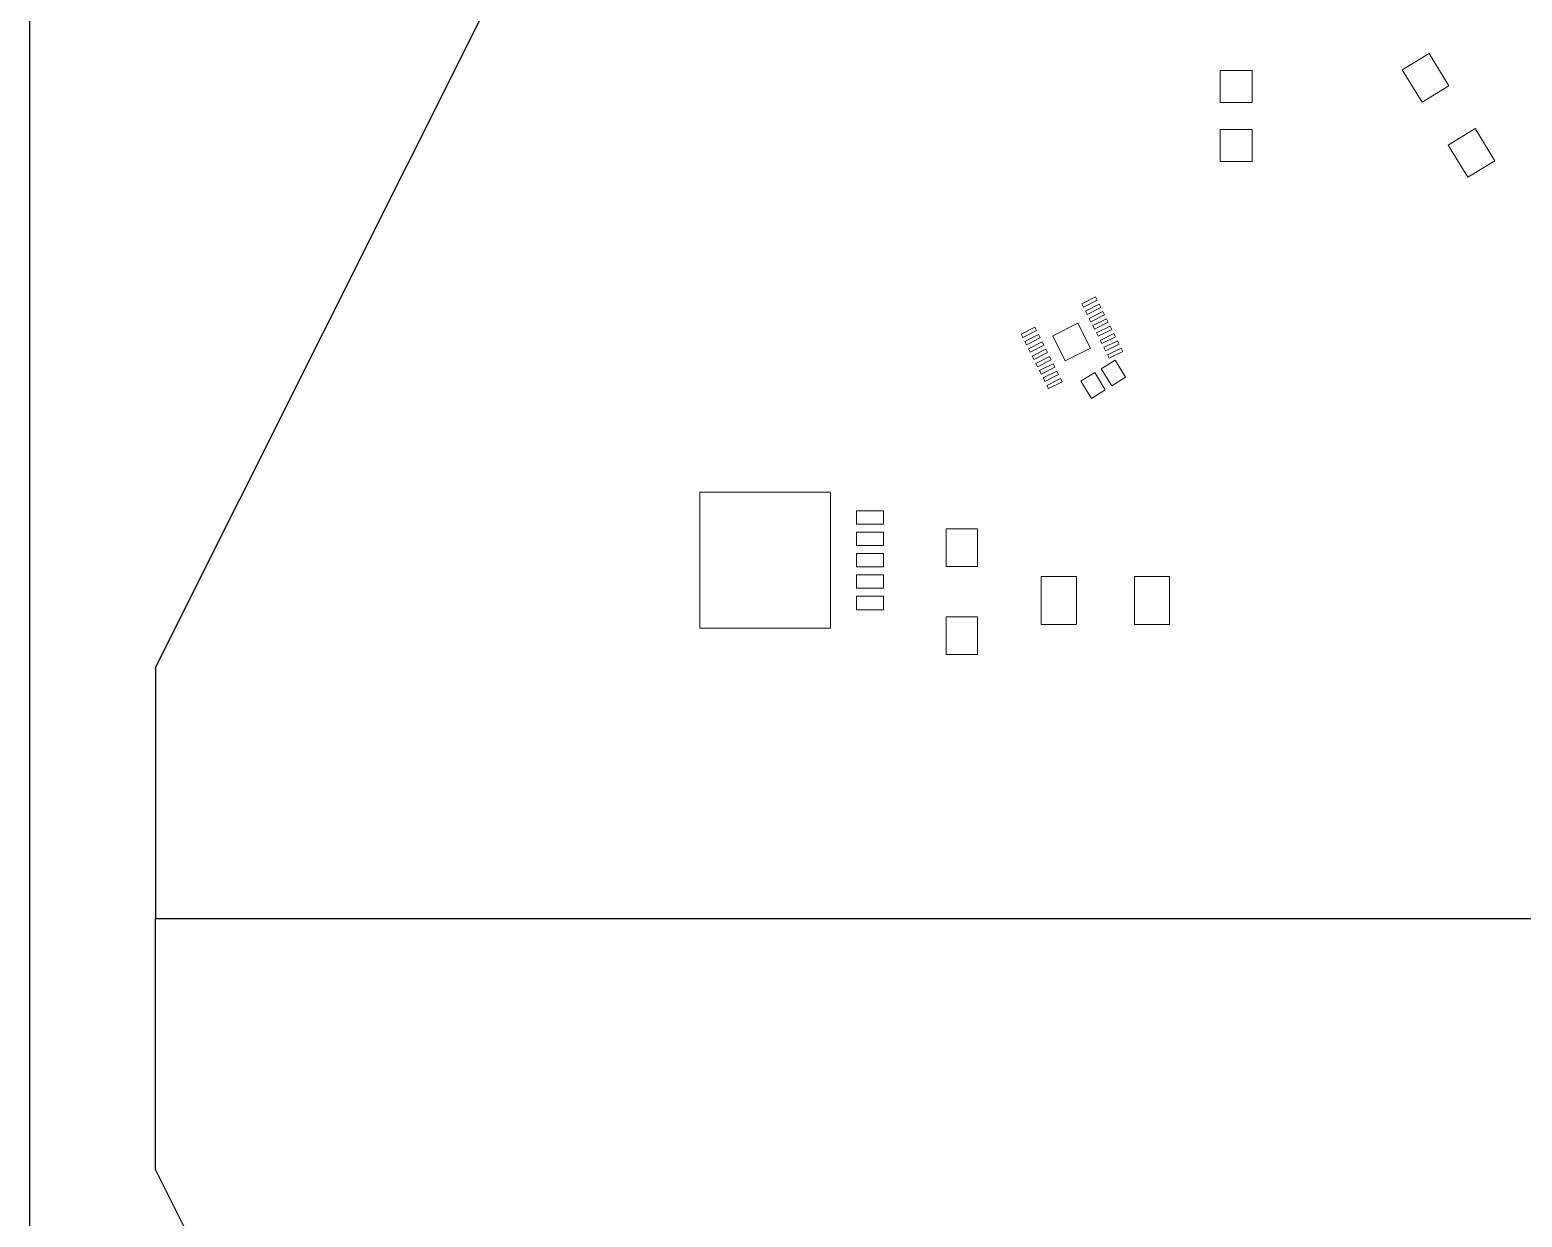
# Model space of a CAD drawing. Header units: inches. Extents: x 70 to 970, y -386 to 214.
# Drawn here: x 70.4 to 189.1, y -198.2 to -103.8 of the extents above; entities that cross this region are included whole.
import ezdxf

# ---------------------------------------------------------------- set-up
doc = ezdxf.new("R2010")
doc.units = ezdxf.units.IN
doc.header["$MEASUREMENT"] = 0

msp = doc.modelspace()

# ---------------------------------------------------------------- linework, layer by layer
at = {"color": 6}
for p, q in [((80.39, -154.53), (116.6, -82.22)), ((80.39, -154.53), (80.39, -174.5)), ((80.39, -194.47), (80.39, -174.5)), ((80.39, -194.47), (116.6, -266.78))]:
    msp.add_line(p, q, dxfattribs=at)
at = {"color": 1, "lineweight": 0}
for p, q in [((181.68, -105.7), (179.55, -107.01)), ((183.25, -108.26), (181.68, -105.7)), ((167.6, -107.04), (165.06, -107.04)), ((165.06, -107.04), (165.06, -109.59)), ((167.6, -109.59), (167.6, -107.04)), ((179.55, -107.01), (181.12, -109.57)), ((181.12, -109.57), (183.25, -108.26)), ((165.06, -109.59), (167.6, -109.59)), ((165.06, -111.74), (165.06, -114.28)), ((167.6, -111.74), (165.06, -111.74)), ((167.6, -114.28), (167.6, -111.74)), ((185.34, -111.67), (183.21, -112.98)), ((186.91, -114.23), (185.34, -111.67)), ((183.21, -112.98), (184.77, -115.54)), ((165.06, -114.28), (167.6, -114.28)), ((184.77, -115.54), (186.91, -114.23)), ((155.15, -125.06), (154.06, -125.6)), ((154.06, -125.6), (154.2, -125.87)), ((154.2, -125.87), (155.28, -125.32)), ((155.44, -125.64), (154.36, -126.18)), ((155.28, -125.32), (155.15, -125.06)), ((155.58, -125.9), (155.44, -125.64)), ((154.36, -126.18), (154.49, -126.45)), ((154.49, -126.45), (155.58, -125.9)), ((155.73, -126.22), (154.65, -126.76)), ((154.65, -126.76), (154.78, -127.03)), ((154.78, -127.03), (155.87, -126.48)), ((156.02, -126.8), (154.94, -127.34)), ((155.87, -126.48), (155.73, -126.22)), ((156.16, -127.06), (156.02, -126.8)), ((150.32, -127.47), (149.24, -128.02)), ((150.32, -127.47), (149.24, -128.02)), ((149.24, -128.02), (149.37, -128.28)), ((149.24, -128.02), (149.37, -128.28)), ((149.37, -128.28), (150.46, -127.74)), ((149.37, -128.28), (150.46, -127.74)), ((150.61, -128.05), (149.53, -128.6)), ((150.61, -128.05), (149.53, -128.6)), ((150.46, -127.74), (150.32, -127.47)), ((150.46, -127.74), (150.32, -127.47)), ((150.75, -128.32), (150.61, -128.05)), ((150.75, -128.32), (150.61, -128.05)), ((153.75, -127.14), (151.76, -128.14)), ((151.76, -128.14), (152.75, -130.13)), ((154.74, -129.13), (153.75, -127.14)), ((154.94, -127.34), (155.07, -127.61)), ((155.07, -127.61), (156.16, -127.06)), ((156.32, -127.38), (155.23, -127.92)), ((155.23, -127.92), (155.36, -128.19)), ((155.36, -128.19), (156.45, -127.65)), ((156.61, -127.96), (155.52, -128.51)), ((156.45, -127.65), (156.32, -127.38)), ((156.74, -128.23), (156.61, -127.96)), ((149.53, -128.6), (149.66, -128.86)), ((149.53, -128.6), (149.66, -128.86)), ((149.66, -128.86), (150.75, -128.32)), ((149.66, -128.86), (150.75, -128.32)), ((150.91, -128.64), (149.82, -129.18)), ((150.91, -128.64), (149.82, -129.18)), ((149.82, -129.18), (149.95, -129.45)), ((149.82, -129.18), (149.95, -129.45)), ((149.95, -129.45), (151.04, -128.9)), ((149.95, -129.45), (151.04, -128.9)), ((151.2, -129.22), (150.11, -129.76)), ((151.2, -129.22), (150.11, -129.76)), ((151.04, -128.9), (150.91, -128.64)), ((151.04, -128.9), (150.91, -128.64)), ((151.33, -129.48), (151.2, -129.22)), ((151.33, -129.48), (151.2, -129.22)), ((152.75, -130.13), (154.74, -129.13)), ((155.52, -128.51), (155.65, -128.77)), ((155.65, -128.77), (156.74, -128.23)), ((156.9, -128.54), (155.81, -129.09)), ((155.81, -129.09), (155.94, -129.35)), ((155.94, -129.35), (157.03, -128.81)), ((157.19, -129.12), (156.1, -129.67)), ((157.03, -128.81), (156.9, -128.54)), ((157.32, -129.39), (157.19, -129.12)), ((150.11, -129.76), (150.24, -130.03)), ((150.11, -129.76), (150.24, -130.03)), ((150.24, -130.03), (151.33, -129.48)), ((150.24, -130.03), (151.33, -129.48)), ((151.49, -129.8), (150.4, -130.34)), ((151.49, -129.8), (150.4, -130.34)), ((150.4, -130.34), (150.53, -130.61)), ((150.4, -130.34), (150.53, -130.61)), ((150.53, -130.61), (151.62, -130.06)), ((150.53, -130.61), (151.62, -130.06)), ((151.78, -130.38), (150.69, -130.92)), ((151.78, -130.38), (150.69, -130.92)), ((151.62, -130.06), (151.49, -129.8)), ((151.62, -130.06), (151.49, -129.8)), ((151.91, -130.65), (151.78, -130.38)), ((151.91, -130.65), (151.78, -130.38)), ((156.71, -130.09), (155.6, -130.77)), ((156.1, -129.67), (156.24, -129.93)), ((156.24, -129.93), (157.32, -129.39)), ((157.54, -131.45), (156.71, -130.09)), ((150.69, -130.92), (150.82, -131.19)), ((150.69, -130.92), (150.82, -131.19)), ((150.82, -131.19), (151.91, -130.65)), ((150.82, -131.19), (151.91, -130.65)), ((152.07, -130.96), (150.98, -131.5)), ((152.07, -130.96), (150.98, -131.5)), ((150.98, -131.5), (151.12, -131.77)), ((150.98, -131.5), (151.12, -131.77)), ((151.12, -131.77), (152.2, -131.23)), ((151.12, -131.77), (152.2, -131.23)), ((152.36, -131.54), (151.27, -132.09)), ((152.36, -131.54), (151.27, -132.09)), ((152.2, -131.23), (152.07, -130.96)), ((152.2, -131.23), (152.07, -130.96)), ((152.49, -131.81), (152.36, -131.54)), ((152.49, -131.81), (152.36, -131.54)), ((155.09, -131.08), (153.98, -131.76)), ((155.92, -132.45), (155.09, -131.08)), ((155.6, -130.77), (156.44, -132.13)), ((156.44, -132.13), (157.54, -131.45)), ((151.27, -132.09), (151.41, -132.35)), ((151.27, -132.09), (151.41, -132.35)), ((151.41, -132.35), (152.49, -131.81)), ((151.41, -132.35), (152.49, -131.81)), ((153.98, -131.76), (154.82, -133.13)), ((154.82, -133.13), (155.92, -132.45)), ((123.67, -140.59), (123.67, -151.39)), ((134.08, -140.59), (123.67, -140.59)), ((134.08, -151.39), (134.08, -140.59)), ((136.13, -142.06), (136.13, -143.12)), ((138.29, -142.06), (136.13, -142.06)), ((138.29, -143.12), (138.29, -142.06)), ((136.13, -143.12), (138.29, -143.12)), ((145.77, -143.49), (143.27, -143.49)), ((143.27, -143.49), (143.27, -146.49)), ((145.77, -146.49), (145.77, -143.49)), ((136.13, -143.76), (136.13, -144.83)), ((138.29, -143.76), (136.13, -143.76)), ((138.29, -144.83), (138.29, -143.76)), ((136.13, -144.83), (138.29, -144.83)), ((136.13, -145.46), (136.13, -146.53)), ((138.29, -145.46), (136.13, -145.46)), ((138.29, -146.53), (138.29, -145.46)), ((136.13, -146.53), (138.29, -146.53)), ((136.13, -147.16), (136.13, -148.23)), ((138.29, -147.16), (136.13, -147.16)), ((138.29, -148.23), (138.29, -147.16)), ((143.27, -146.49), (145.77, -146.49)), ((136.13, -148.23), (138.29, -148.23)), ((153.64, -147.3), (150.84, -147.3)), ((150.84, -147.3), (150.84, -151.1)), ((153.64, -151.1), (153.64, -147.3)), ((161.04, -147.3), (158.24, -147.3)), ((158.24, -147.3), (158.24, -151.1)), ((161.04, -151.1), (161.04, -147.3)), ((136.13, -148.86), (136.13, -149.93)), ((138.29, -148.86), (136.13, -148.86)), ((138.29, -149.93), (138.29, -148.86)), ((136.13, -149.93), (138.29, -149.93)), ((145.77, -150.49), (143.27, -150.49)), ((143.27, -150.49), (143.27, -153.49)), ((145.77, -153.49), (145.77, -150.49)), ((123.67, -151.39), (134.08, -151.39)), ((150.84, -151.1), (153.64, -151.1)), ((158.24, -151.1), (161.04, -151.1)), ((143.27, -153.49), (145.77, -153.49))]:
    msp.add_line(p, q, dxfattribs=at)
at = {"color": 4}
msp.add_line((910.39, -174.5), (80.39, -174.5), dxfattribs=at)
msp.add_lwpolyline([(70.39, 213.68), (970.39, 213.68), (970.39, -386.32), (70.39, -386.32)], close=True)

doc.saveas('drawing.dxf')
